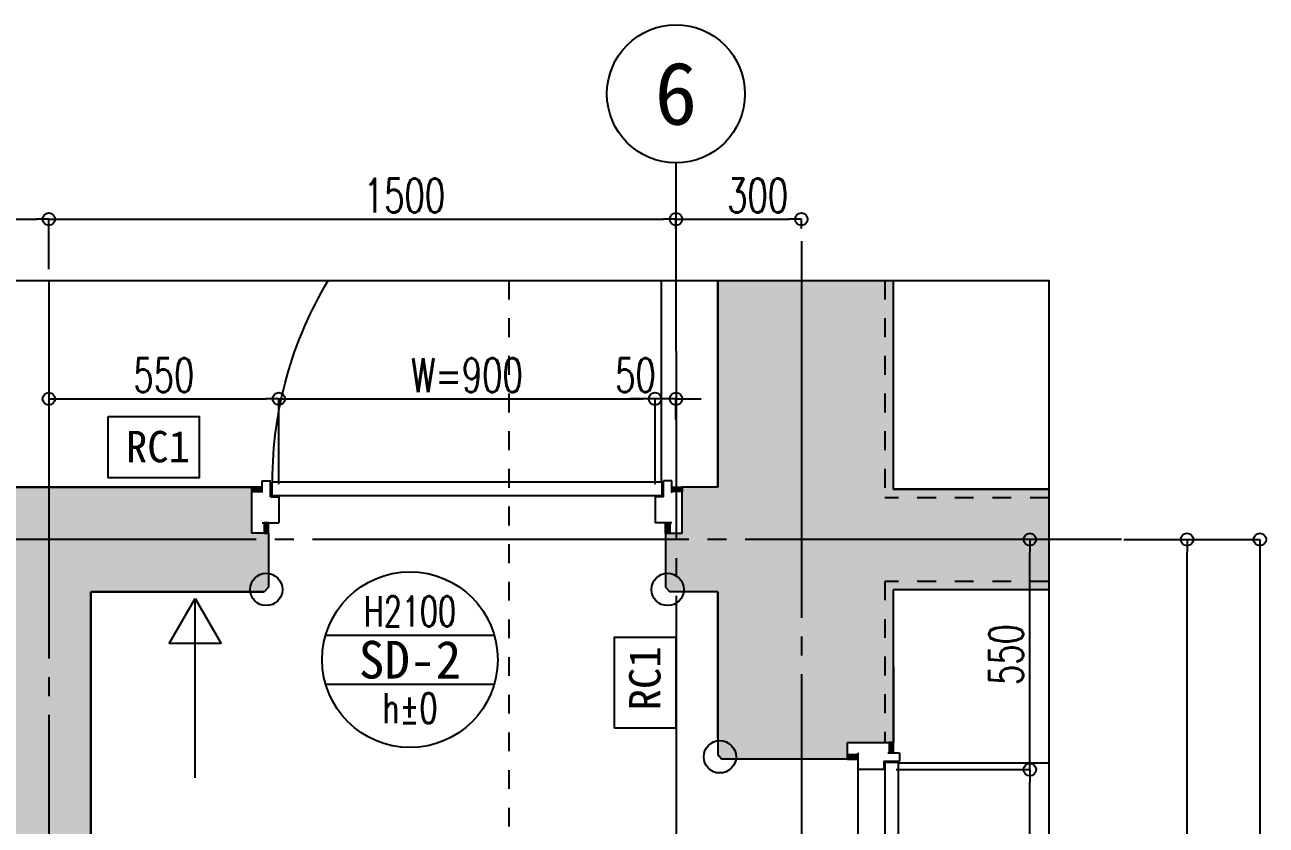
# Model space of a CAD drawing. Extents: x -229451 to 47804, y -161247 to 19812.
# Drawn here: x 5592 to 8561, y 10223 to 12136 of the extents above; entities that cross this region are included whole.
import ezdxf
from ezdxf.enums import TextEntityAlignment as Align

# ---------------------------------------------------------------- set-up
doc = ezdxf.new("R2010")
doc.units = 0
doc.header["$LTSCALE"] = 450
doc.linetypes.add('CENTER2', pattern=[2.3, 2, -0.1, 0.1, -0.1])
doc.linetypes.add('HIDDEN3', pattern=[0.2, 0.1, -0.1])
doc.layers.get('0').update_dxf_attribs({"linetype": 'CONTINUOUS'})
doc.layers.get('DEFPOINTS').update_dxf_attribs({"linetype": 'CONTINUOUS'})
doc.layers.add('E0_図面枠B_OFF', color=255, linetype='CONTINUOUS', plot=False)
for name, color, linetype in [('E6_面取り記号', 4, 'CONTINUOUS'), ('G1_ハッチング', 251, 'CONTINUOUS'), ('H寸法', 3, 'CONTINUOUS'), ('IA_通芯', 12, 'CENTER2'), ('IB_壁芯', 2, 'CENTER2'), ('IC1_寸法', 3, 'CONTINUOUS'), ('ID1_躯体', 7, 'CONTINUOUS'), ('ID2_構造体', 8, 'HIDDEN3'), ('ID7_打放し表示', 231, 'UTILDN'), ('JA5_壁仕上記号', 4, 'CONTINUOUS'), ('JA6_建具記号', 4, 'CONTINUOUS'), ('JJ1_建具', 1, 'CONTINUOUS'), ('JJ2_建具枠', 3, 'CONTINUOUS'), ('JK1_家具', 1, 'CONTINUOUS'), ('KA2_躯体見下線_梁点線', 8, 'HIDDEN3')]:
    doc.layers.add(name, color=color, linetype=linetype)
doc.styles.add('toda-A (0.7)', font='romans.shx', dxfattribs={"width": 0.7, "bigfont": 'extfont.shx'})
doc.styles.add('toda-G', font='')
doc.styles.get('toda-G').set_extended_font_data('MS Gothic')
doc.linetypes.add('UTILDN', pattern='A,5e-13,[130,ltypeshp.shx,S=0.45,R=0,X=0,Y=-0.45],0,-3', length=3)
doc.dimstyles.new('toda 1：30', dxfattribs={"dimscale": 30, "dimtxt": 2.7, "dimasz": 1, "dimexe": 0, "dimexo": 1, "dimgap": 0, "dimtad": 0, "dimdec": 3, "dimzin": 12, "dimdsep": 46, "dimtxsty": 'toda-A (0.7)', "dimblk": 'ORIGIN', "dimcen": 2.5, "dimclrd": 256, "dimclre": 256, "dimclrt": 7, "dimadec": 0, "dimazin": 0, "dimtfac": 1, "dimtdec": 3, "dimtix": 1, "dimtmove": 2, "dimatfit": 3, "dimldrblk": 'ORIGIN', "dimfxl": 0, "dimtvp": 0.7, "dimtolj": 1, "dimtzin": 0, "dimarcsym": 0})

# ---------------------------------------------------------------- blocks, each defined once
blk = doc.blocks.new('建具符号')
at = {"layer": 'JA6_建具記号'}
for p, q in [((-336.2, 97.2), (336.2, 97.2)), ((-336.2, -97.2), (336.2, -97.2))]:
    blk.add_line(p, q, dxfattribs=at)
blk.add_circle((0, 0), 350, dxfattribs=at)
at = {"layer": 'JA6_建具記号', "style": 'toda-A (0.7)', "width": 0.7}
for tag, p in [('開口高さ', (0, 192.8)), ('開口下端', (0, -192.8))]:
    blk.add_attdef(tag, text='', height=120, dxfattribs=at).set_placement(p, align=Align.MIDDLE)
at = {"layer": 'JA6_建具記号', "style": 'toda-G'}
blk.add_attdef('建具符号', text='', height=150, dxfattribs=at).set_placement((0, 0), align=Align.MIDDLE)
blk = doc.blocks.new('_Origin')
at = {"color": 0, "linetype": 'ByBlock', "lineweight": -2}
blk.add_line((0, 0), (-1, 0), dxfattribs=at)
blk.add_circle((0, 0), 0.5, dxfattribs=at)
blk = doc.blocks.new('*D63')
at = {"layer": 'DEFPOINTS', "color": 0, "transparency": 16777216}
for p in [(8190.5, 10905.9), (8371.9, 10905.9), (7669.3, 8675.9)]:
    blk.add_point(p, dxfattribs=at)
at = {"layer": 'H寸法', "linetype": 'CENTER2', "lineweight": -2, "transparency": 16777216}
for p, q in [((8220.5, 10905.9), (8371.9, 10905.9)), ((7699.3, 8675.9), (8371.9, 8675.9))]:
    blk.add_line(p, q, dxfattribs=at)
at = {"layer": 'H寸法', "lineweight": -2, "transparency": 16777216}
blk.add_line((8371.9, 8705.9), (8371.9, 10875.9), dxfattribs=at)
at = {"layer": 'H寸法', "lineweight": -2, "transparency": 16777216, "xscale": 30, "yscale": 30, "zscale": 30}
for p, rotation in [((8371.9, 10905.9), 90), ((8371.9, 8675.9), 270)]:
    blk.add_blockref('_Origin', p, dxfattribs=dict(at, rotation=rotation))
at = {"layer": 'H寸法', "color": 7, "transparency": 16777216, "insert": (8315.2, 9790.9), "char_height": 81, "attachment_point": 5, "rotation": 90, "style": 'toda-A (0.7)'}
blk.add_mtext('\\A1;2230', dxfattribs=at)
blk = doc.blocks.new('*D92')
at = {"layer": 'DEFPOINTS', "color": 0, "transparency": 16777216}
for p in [(7646.3, 10355.9), (7995.8, 10355.9), (7646.3, 9455.9)]:
    blk.add_point(p, dxfattribs=at)
at = {"layer": 'IC1_寸法', "lineweight": -2, "transparency": 16777216}
for p, q in [((7676.3, 10355.9), (7995.8, 10355.9)), ((7995.8, 9485.9), (7995.8, 10325.9)), ((7676.3, 9455.9), (7995.8, 9455.9))]:
    blk.add_line(p, q, dxfattribs=at)
at = {"layer": 'IC1_寸法', "lineweight": -2, "transparency": 16777216, "xscale": 30, "yscale": 30, "zscale": 30}
for p, rotation in [((7995.8, 10355.9), 90), ((7995.8, 9455.9), 270)]:
    blk.add_blockref('_Origin', p, dxfattribs=dict(at, rotation=rotation))
at = {"layer": 'IC1_寸法', "color": 7, "transparency": 16777216, "insert": (7939.1, 9905.9), "char_height": 81, "attachment_point": 5, "rotation": 90, "style": 'toda-A (0.7)'}
blk.add_mtext('\\A1;W=900', dxfattribs=at)
blk = doc.blocks.new('*D93')
at = {"layer": 'DEFPOINTS', "color": 0, "transparency": 16777216}
for p in [(7968.3, 10905.9), (7995.8, 10905.9), (7646.3, 10355.9)]:
    blk.add_point(p, dxfattribs=at)
at = {"layer": 'H寸法', "linetype": 'CENTER2', "lineweight": -2, "transparency": 16777216}
for p, q in [((7998.3, 10905.9), (7995.8, 10905.9)), ((7676.3, 10355.9), (7995.8, 10355.9))]:
    blk.add_line(p, q, dxfattribs=at)
at = {"layer": 'H寸法', "lineweight": -2, "transparency": 16777216}
blk.add_line((7995.8, 10385.9), (7995.8, 10875.9), dxfattribs=at)
at = {"layer": 'H寸法', "lineweight": -2, "transparency": 16777216, "xscale": 30, "yscale": 30, "zscale": 30}
for p, rotation in [((7995.8, 10905.9), 90), ((7995.8, 10355.9), 270)]:
    blk.add_blockref('_Origin', p, dxfattribs=dict(at, rotation=rotation))
at = {"layer": 'H寸法', "color": 7, "transparency": 16777216, "insert": (7939.1, 10630.9), "char_height": 81, "attachment_point": 5, "rotation": 90, "style": 'toda-A (0.7)'}
blk.add_mtext('\\A1;550', dxfattribs=at)
blk = doc.blocks.new('*D94')
at = {"layer": 'DEFPOINTS', "color": 0, "transparency": 16777216}
for p in [(5649.3, 11671.6), (4549.3, 11521.8), (5649.3, 11521.8)]:
    blk.add_point(p, dxfattribs=at)
at = {"layer": 'H寸法', "linetype": 'CENTER2', "lineweight": -2, "transparency": 16777216}
for p, q in [((4549.3, 11551.8), (4549.3, 11671.6)), ((5649.3, 11551.8), (5649.3, 11671.6))]:
    blk.add_line(p, q, dxfattribs=at)
at = {"layer": 'H寸法', "lineweight": -2, "transparency": 16777216}
blk.add_line((4579.3, 11671.6), (5619.3, 11671.6), dxfattribs=at)
at = {"layer": 'H寸法', "lineweight": -2, "transparency": 16777216, "xscale": 30, "yscale": 30, "zscale": 30, "rotation": 180}
blk.add_blockref('_Origin', (4549.3, 11671.6), dxfattribs=at)
at = {"layer": 'H寸法', "lineweight": -2, "transparency": 16777216, "xscale": 30, "yscale": 30, "zscale": 30}
blk.add_blockref('_Origin', (5649.3, 11671.6), dxfattribs=at)
at = {"layer": 'H寸法', "color": 7, "transparency": 16777216, "insert": (5034.2, 11728.3), "char_height": 81, "attachment_point": 5, "style": 'toda-A (0.7)'}
blk.add_mtext('\\A1;1100', dxfattribs=at)
blk = doc.blocks.new('*D95')
at = {"layer": 'DEFPOINTS', "color": 0, "transparency": 16777216}
for p in [(6199.3, 11242.1), (5649.3, 11218.3), (6199.3, 11007.9)]:
    blk.add_point(p, dxfattribs=at)
at = {"layer": 'H寸法', "linetype": 'CENTER2', "lineweight": -2, "transparency": 16777216}
for p, q in [((5649.3, 11248.3), (5649.3, 11242.1)), ((6199.3, 11037.9), (6199.3, 11242.1))]:
    blk.add_line(p, q, dxfattribs=at)
at = {"layer": 'H寸法', "lineweight": -2, "transparency": 16777216}
blk.add_line((5679.3, 11242.1), (6169.3, 11242.1), dxfattribs=at)
at = {"layer": 'H寸法', "lineweight": -2, "transparency": 16777216, "xscale": 30, "yscale": 30, "zscale": 30, "rotation": 180}
blk.add_blockref('_Origin', (5649.3, 11242.1), dxfattribs=at)
at = {"layer": 'H寸法', "lineweight": -2, "transparency": 16777216, "xscale": 30, "yscale": 30, "zscale": 30}
blk.add_blockref('_Origin', (6199.3, 11242.1), dxfattribs=at)
at = {"layer": 'H寸法', "color": 7, "transparency": 16777216, "insert": (5924.3, 11298.8), "char_height": 81, "attachment_point": 5, "style": 'toda-A (0.7)'}
blk.add_mtext('\\A1;550', dxfattribs=at)
blk = doc.blocks.new('*D96')
at = {"layer": 'DEFPOINTS', "color": 0, "transparency": 16777216}
for p in [(7099.3, 11242.1), (6199.3, 11007.9), (7099.3, 11007.9)]:
    blk.add_point(p, dxfattribs=at)
at = {"layer": 'IC1_寸法', "lineweight": -2, "transparency": 16777216}
for p, q in [((6199.3, 11037.9), (6199.3, 11242.1)), ((6229.3, 11242.1), (7069.3, 11242.1)), ((7099.3, 11037.9), (7099.3, 11242.1))]:
    blk.add_line(p, q, dxfattribs=at)
at = {"layer": 'IC1_寸法', "lineweight": -2, "transparency": 16777216, "xscale": 30, "yscale": 30, "zscale": 30, "rotation": 180}
blk.add_blockref('_Origin', (6199.3, 11242.1), dxfattribs=at)
at = {"layer": 'IC1_寸法', "lineweight": -2, "transparency": 16777216, "xscale": 30, "yscale": 30, "zscale": 30}
blk.add_blockref('_Origin', (7099.3, 11242.1), dxfattribs=at)
at = {"layer": 'IC1_寸法', "color": 7, "transparency": 16777216, "insert": (6649.3, 11298.8), "char_height": 81, "attachment_point": 5, "style": 'toda-A (0.7)'}
blk.add_mtext('\\A1;W=900', dxfattribs=at)
blk = doc.blocks.new('*D100')
at = {"layer": 'DEFPOINTS', "color": 0, "transparency": 16777216}
for p in [(8296.2, 10905.9), (8296.2, 8355.9), (8546.1, 8355.9)]:
    blk.add_point(p, dxfattribs=at)
at = {"layer": 'H寸法', "linetype": 'CENTER2', "lineweight": -2, "transparency": 16777216}
for p, q in [((8326.2, 10905.9), (8546.1, 10905.9)), ((8326.2, 8355.9), (8546.1, 8355.9))]:
    blk.add_line(p, q, dxfattribs=at)
at = {"layer": 'H寸法', "lineweight": -2, "transparency": 16777216}
blk.add_line((8546.1, 10875.9), (8546.1, 8385.9), dxfattribs=at)
at = {"layer": 'H寸法', "lineweight": -2, "transparency": 16777216, "xscale": 30, "yscale": 30, "zscale": 30}
for p, rotation in [((8546.1, 10905.9), 90), ((8546.1, 8355.9), 270)]:
    blk.add_blockref('_Origin', p, dxfattribs=dict(at, rotation=rotation))
at = {"layer": 'H寸法', "color": 7, "transparency": 16777216, "insert": (8489.4, 9630.9), "char_height": 81, "attachment_point": 5, "rotation": 90, "style": 'toda-A (0.7)'}
blk.add_mtext('\\A1;2550', dxfattribs=at)
blk = doc.blocks.new('通芯符号B')
at = {"layer": 'IA_通芯', "linetype": 'Continuous'}
blk.add_circle((0, 0), 275, dxfattribs=at)
at = {"layer": 'IA_通芯', "style": 'toda-G'}
blk.add_attdef('X02', text='', height=250, dxfattribs=at).set_placement((0, 0), align=Align.MIDDLE)
blk = doc.blocks.new('壁仕上記号Ｓ')
at = {"layer": 'JA5_壁仕上記号'}
blk.add_lwpolyline([(-99.3, 60.2), (82.2, 60.2), (82.2, -62.1), (-99.3, -62.1)], close=True, dxfattribs=at)
at = {"layer": 'JA5_壁仕上記号', "style": 'toda-G'}
blk.add_attdef('壁仕上符号', text='', height=135, dxfattribs=at).set_placement((0, 0), align=Align.MIDDLE)
blk = doc.blocks.new('*D471')
at = {"layer": 'DEFPOINTS', "color": 0, "transparency": 16777216}
for p in [(7149.3, 11671.6), (7149.3, 11659.3), (5649.3, 11521.8)]:
    blk.add_point(p, dxfattribs=at)
at = {"layer": 'H寸法', "linetype": 'CENTER2', "lineweight": -2, "transparency": 16777216}
for p, q in [((5649.3, 11551.8), (5649.3, 11671.6)), ((7149.3, 11689.3), (7149.3, 11671.6))]:
    blk.add_line(p, q, dxfattribs=at)
at = {"layer": 'H寸法', "lineweight": -2, "transparency": 16777216}
blk.add_line((5679.3, 11671.6), (7119.3, 11671.6), dxfattribs=at)
at = {"layer": 'H寸法', "lineweight": -2, "transparency": 16777216, "xscale": 30, "yscale": 30, "zscale": 30, "rotation": 180}
blk.add_blockref('_Origin', (5649.3, 11671.6), dxfattribs=at)
at = {"layer": 'H寸法', "lineweight": -2, "transparency": 16777216, "xscale": 30, "yscale": 30, "zscale": 30}
blk.add_blockref('_Origin', (7149.3, 11671.6), dxfattribs=at)
at = {"layer": 'H寸法', "color": 7, "transparency": 16777216, "insert": (6499.8, 11728.2), "char_height": 81, "attachment_point": 5, "style": 'toda-A (0.7)'}
blk.add_mtext('\\A1;1500', dxfattribs=at)
blk = doc.blocks.new('*D472')
at = {"layer": 'DEFPOINTS', "color": 0, "transparency": 16777216}
for p in [(7449.3, 11671.6), (7149.3, 11619), (7449.3, 11619)]:
    blk.add_point(p, dxfattribs=at)
at = {"layer": 'H寸法', "linetype": 'CENTER2', "lineweight": -2, "transparency": 16777216}
for p, q in [((7149.3, 11649), (7149.3, 11671.6)), ((7449.3, 11649), (7449.3, 11671.6))]:
    blk.add_line(p, q, dxfattribs=at)
at = {"layer": 'H寸法', "lineweight": -2, "transparency": 16777216}
blk.add_line((7179.3, 11671.6), (7419.3, 11671.6), dxfattribs=at)
at = {"layer": 'H寸法', "lineweight": -2, "transparency": 16777216, "xscale": 30, "yscale": 30, "zscale": 30, "rotation": 180}
blk.add_blockref('_Origin', (7149.3, 11671.6), dxfattribs=at)
at = {"layer": 'H寸法', "lineweight": -2, "transparency": 16777216, "xscale": 30, "yscale": 30, "zscale": 30}
blk.add_blockref('_Origin', (7449.3, 11671.6), dxfattribs=at)
at = {"layer": 'H寸法', "color": 7, "transparency": 16777216, "insert": (7344.7, 11728.3), "char_height": 81, "attachment_point": 5, "style": 'toda-A (0.7)'}
blk.add_mtext('\\A1;300', dxfattribs=at)
blk = doc.blocks.new('*D529')
at = {"layer": 'DEFPOINTS', "color": 0, "transparency": 16777216}
for p in [(7099.3, 11242.1), (7099.3, 11162.9), (7149.3, 11162.9)]:
    blk.add_point(p, dxfattribs=at)
at = {"layer": 'H寸法', "lineweight": -2, "transparency": 16777216}
for p, q in [((7069.3, 11242.1), (7039.3, 11242.1)), ((7149.3, 11242.1), (7099.3, 11242.1)), ((7179.3, 11242.1), (7209.3, 11242.1))]:
    blk.add_line(p, q, dxfattribs=at)
at = {"layer": 'H寸法', "linetype": 'CENTER2', "lineweight": -2, "transparency": 16777216}
for p, q in [((7099.3, 11192.9), (7099.3, 11242.1)), ((7149.3, 11192.9), (7149.3, 11242.1))]:
    blk.add_line(p, q, dxfattribs=at)
at = {"layer": 'H寸法', "lineweight": -2, "transparency": 16777216, "xscale": 30, "yscale": 30, "zscale": 30}
blk.add_blockref('_Origin', (7099.3, 11242.1), dxfattribs=at)
at = {"layer": 'H寸法', "lineweight": -2, "transparency": 16777216, "xscale": 30, "yscale": 30, "zscale": 30, "rotation": 180}
blk.add_blockref('_Origin', (7149.3, 11242.1), dxfattribs=at)
at = {"layer": 'H寸法', "color": 7, "transparency": 16777216, "insert": (7052.3, 11298.8), "char_height": 81, "attachment_point": 5, "style": 'toda-A (0.7)'}
blk.add_mtext('\\A1;50', dxfattribs=at)

msp = doc.modelspace()

# ---------------------------------------------------------------- hatches: boundary and pattern name
at = {"layer": 'G1_ハッチング'}
for points in [[(8041.3938, 11025.7417), (7669.2644, 11025.8917), (7669.2644, 11524.761), (7249.2644, 11524.611), (7249.2644, 11030.7417), (7164.2884, 11030.7417), (7164.2884, 10920.7417), (7124.2884, 10920.7417), (7124.2884, 10791.8449), (7134.374, 10780.7417), (7249.2644, 10780.7417), (7249.2644, 10391.8449), (7259.35, 10380.7417), (7559.2644, 10380.7417), (7559.2644, 10420.7417), (7669.2644, 10420.7417), (7669.2644, 10785.7417), (8041.3938, 10785.8917)], [(6174.2884, 10920.7417), (6134.2884, 10920.7417), (6134.2884, 11030.7417), (4399.2644, 11030.7417), (4399.2644, 10670.7417), (4509.2644, 10670.7417), (4509.2644, 10630.7417), (4639.1788, 10630.7417), (4649.2644, 10641.8449), (4649.2644, 10780.7417), (5549.2644, 10780.7417), (5549.2644, 5386.8449), (5559.35, 5375.7417), (5739.1788, 5375.7417), (5749.2644, 5386.8449), (5749.2644, 10780.7417), (6164.2028, 10780.7417), (6174.2884, 10791.8449)]]:
    msp.add_hatch(color=256, dxfattribs=at).paths.add_polyline_path(points)
at = {"layer": 'JJ2_建具枠'}
h = msp.add_hatch(dxfattribs=at)
h.set_pattern_fill('ANSI37', color=256, scale=30, angle=180)
h.set_pattern_definition([(225, (117319.5532, 11716.58), (2.65165043, -2.65165043), []), (315, (117319.5532, 11716.58), (2.65165043, 2.65165043), [])])
h.paths.add_polyline_path([(6134.2639, 11030.8917), (6159.2639, 11030.8917), (6159.2639, 11020.8917), (6134.2639, 11020.8917)])
h = msp.add_hatch(dxfattribs=at)
h.set_pattern_fill('ANSI37', color=256, scale=30, angle=180)
h.set_pattern_definition([(225, (117953.8086, 11716.5553), (2.65165043, -2.65165043), []), (315, (117953.8086, 11716.5553), (2.65165043, 2.65165043), [])])
h.paths.add_polyline_path([(7164.2639, 11030.8672), (7139.2639, 11030.8672), (7139.2639, 11020.8672), (7164.2639, 11020.8672)])
h = msp.add_hatch(dxfattribs=at)
h.set_pattern_fill('ANSI37', color=256, scale=30, angle=90)
h.set_pattern_definition([(135, (8846.1916, -102040.637), (-2.65165043, -2.65165043), []), (225, (8846.1916, -102040.637), (2.65165043, -2.65165043), [])])
h.paths.add_polyline_path([(6164.2639, 10920.8917), (6164.2639, 10945.8917), (6174.2639, 10945.8917), (6174.2639, 10920.8917)])
h = msp.add_hatch(dxfattribs=at)
h.set_pattern_fill('ANSI37', color=256, scale=30, angle=90)
h.set_pattern_definition([(135, (9480.447, -102040.6615), (-2.65165043, -2.65165043), []), (225, (9480.447, -102040.6615), (2.65165043, -2.65165043), [])])
h.paths.add_polyline_path([(7134.2639, 10920.8672), (7134.2639, 10945.8672), (7124.2639, 10945.8672), (7124.2639, 10920.8672)])
h = msp.add_hatch(dxfattribs=at)
h.set_pattern_fill('ANSI37', color=256, scale=30, angle=90)
h.set_pattern_definition([(135, (8354.977, -100764.3976), (-2.65165043, -2.65165043), []), (225, (8354.977, -100764.3976), (2.65165043, -2.65165043), [])])
h.paths.add_polyline_path([(7669.2889, 10420.8917), (7669.2889, 10395.8917), (7659.2889, 10395.8917), (7659.2889, 10420.8917)])
h = msp.add_hatch(dxfattribs=at)
h.set_pattern_fill('ANSI37', color=256, scale=30)
h.set_pattern_definition([(45, (-105402.24, 7708.964), (-2.65165043, 2.65165043), []), (135, (-105402.24, 7708.964), (-2.65165043, -2.65165043), [])])
h.paths.add_polyline_path([(7559.2889, 10390.8917), (7584.2889, 10390.8917), (7584.2889, 10380.8917), (7559.2889, 10380.8917)])

# ---------------------------------------------------------------- linework, layer by layer
at = {"layer": 'E0_図面枠B_OFF'}
msp.add_lwpolyline([(3513.4892, 11524.761), (8041.3938, 11524.761), (8041.3938, 3665.6805), (3513.4892, 3665.6805)], close=True, dxfattribs=at)
at = {"layer": 'E6_面取り記号'}
for centre in [(6169.2456, 10786.4433), (7129.3312, 10786.4433), (7254.3072, 10386.4433)]:
    msp.add_circle(centre, 38.658, dxfattribs=at)
at = {"layer": 'IA_通芯'}
msp.add_line((7149.2644, 11806.1826), (7151.5368, 3184.047), dxfattribs=at)
at = {"layer": 'IB_壁芯'}
for p, q in [((7449.2644, 11619.0027), (7449.2644, 8832.1855)), ((5649.2644, 11521.8058), (5649.2644, 5340.1278)), ((8215.1158, 10905.8917), (3986.3841, 10905.8917))]:
    msp.add_line(p, q, dxfattribs=at)
at = {"layer": 'IC1_寸法'}
for points in [[(6182.2639, 11042.8672), (6182.2639, 11010.8672), (7116.2639, 11010.8672), (7116.2639, 11042.8672)], [(7681.2644, 10372.8917), (7649.2644, 10372.8917), (7649.2644, 9438.8917), (7681.2644, 9438.8917)]]:
    msp.add_lwpolyline(points, close=True, dxfattribs=at)
at = {"layer": 'ID1_躯体'}
for p, q in [((7249.2644, 11524.761), (7249.2644, 11030.8917)), ((7669.2644, 11524.761), (7669.2644, 11025.8917)), ((6134.2884, 11030.8917), (4399.2644, 11030.8917)), ((6134.2884, 11030.8917), (6134.2884, 10920.8917)), ((7249.2644, 11030.8917), (7164.2884, 11030.8917)), ((7164.2884, 10920.8917), (7164.2884, 11030.8917)), ((8041.3938, 11025.8917), (7669.2644, 11025.8917)), ((5749.2644, 5386.9949), (5749.2644, 10780.8917)), ((5749.2644, 10780.8917), (6164.2028, 10780.8917)), ((6164.2028, 10780.8917), (5749.2644, 10780.8917)), ((6174.2884, 10791.9949), (6164.2028, 10780.8917)), ((7124.2884, 10791.9949), (7134.374, 10780.8917)), ((7249.2644, 10780.8917), (7134.374, 10780.8917)), ((7249.2644, 10780.8917), (7249.2644, 10391.9949)), ((7669.2644, 10785.8917), (7669.2644, 10420.8917)), ((8041.3938, 10785.8917), (7669.2644, 10785.8917)), ((7559.2644, 10420.8917), (7669.2644, 10420.8917)), ((7559.2644, 10380.8917), (7559.2644, 10420.8917)), ((7249.2644, 10391.9949), (7259.35, 10380.8917)), ((7559.2644, 10380.8917), (7259.35, 10380.8917))]:
    msp.add_line(p, q, dxfattribs=at)
at = {"layer": 'ID1_躯体', "extrusion": (1.22465e-16, -2.24964e-32, -1)}
for q in [(6134.2884, 10920.8917), (6174.2884, 10791.9949)]:
    msp.add_line((6174.2884, 10920.8917), q, dxfattribs=at)
at = {"layer": 'ID1_躯体', "extrusion": (-1.22465e-16, -2.24964e-32, -1)}
for q in [(7124.2884, 10791.9949), (7164.2884, 10920.8917)]:
    msp.add_line((7124.2884, 10920.8917), q, dxfattribs=at)
at = {"layer": 'ID2_構造体'}
for p, q in [((7649.2644, 11524.761), (7649.2644, 11005.8917)), ((8041.3938, 11005.8917), (7649.2644, 11005.8917)), ((7649.2644, 10805.8917), (7649.2644, 10420.8917)), ((8041.3938, 10805.8917), (7649.2644, 10805.8917))]:
    msp.add_line(p, q, dxfattribs=at)
at = {"layer": 'ID7_打放し表示', "ltscale": 0.1}
for p, q in [((7249.2644, 11030.8917), (7249.2644, 11524.761)), ((7669.2644, 11524.761), (7669.2644, 11025.8917)), ((4399.2644, 11030.8917), (6139.2644, 11030.8917)), ((7669.2644, 11025.8917), (8041.3938, 11025.8917)), ((5749.2644, 10780.8917), (5749.2644, 5386.9949)), ((6164.2028, 10780.8917), (5749.2644, 10780.8917)), ((7249.2644, 10430.8917), (7249.2644, 10780.8917)), ((7669.2644, 10785.8917), (7669.2889, 10420.8917)), ((8041.3938, 10785.8688), (7669.2644, 10785.8688))]:
    msp.add_line(p, q, dxfattribs=at)
at = {"layer": 'JJ1_建具'}
msp.add_lwpolyline([(6184.2884, 11045.8917), (6184.2884, 11045.8917), (6184.2884, 11045.8917, -0.136105004), (6317.6451, 11524.761, -0.136105004)], format="xyb", dxfattribs=at)
for points in [[(7114.2884, 11524.761), (7114.2884, 11044.8917)], [(8041.3938, 10370.8917), (7683.2644, 10370.8917)]]:
    msp.add_lwpolyline(points, dxfattribs=at)
at = {"layer": 'JJ2_建具枠'}
for p, q in [((6159.2639, 11045.8917), (6179.2639, 11045.8917)), ((6159.2639, 11017.8917), (6159.2639, 11045.8917)), ((6179.2639, 11007.8917), (6179.2639, 11045.8917)), ((7119.2639, 11007.8672), (7119.2639, 11045.8672)), ((7139.2639, 11045.8672), (7119.2639, 11045.8672)), ((7139.2639, 11017.8672), (7139.2639, 11045.8672)), ((6179.2639, 11007.8917), (6199.2639, 11007.8917)), ((6199.2639, 11007.8917), (6199.2639, 10945.8917)), ((7099.2639, 11007.8672), (7099.2639, 10945.8672)), ((7119.2639, 11007.8672), (7099.2639, 11007.8672)), ((6159.2639, 10945.8917), (6199.2639, 10945.8917)), ((7139.2639, 10945.8672), (7099.2639, 10945.8672)), ((7584.2889, 10395.8917), (7584.2889, 10355.8917)), ((7656.2889, 10395.8917), (7684.2889, 10395.8917)), ((7684.2889, 10395.8917), (7684.2889, 10375.8917)), ((7646.2889, 10375.8917), (7646.2889, 10355.8917)), ((7646.2889, 10375.8917), (7684.2889, 10375.8917)), ((7584.2889, 10355.8917), (7584.2644, 9455.8917)), ((7646.2889, 10355.8917), (7584.2889, 10355.8917))]:
    msp.add_line(p, q, dxfattribs=at)
for points in [[(6159.2639, 11030.8917), (6134.2639, 11030.8917), (6134.2639, 11020.8917), (6159.2639, 11020.8917)], [(7139.2639, 11030.8672), (7164.2639, 11030.8672), (7164.2639, 11020.8672), (7139.2639, 11020.8672)], [(6164.2639, 10945.8917), (6164.2639, 10920.8917), (6174.2639, 10920.8917), (6174.2639, 10945.8917)], [(7134.2639, 10945.8672), (7134.2639, 10920.8672), (7124.2639, 10920.8672), (7124.2639, 10945.8672)], [(7669.2889, 10395.8917), (7669.2889, 10420.8917), (7659.2889, 10420.8917), (7659.2889, 10395.8917)], [(7584.2889, 10390.8917), (7559.2889, 10390.8917), (7559.2889, 10380.8917), (7584.2889, 10380.8917)]]:
    msp.add_lwpolyline(points, close=True, dxfattribs=at)
at = {"layer": 'JK1_家具', "ltscale": 6.5}
for p, q in [((5936.9538, 10657.1605), (5999.2639, 10765.1158)), ((5999.2639, 10336.1158), (5999.2639, 10765.1158)), ((5999.2639, 10765.1158), (6061.5741, 10657.1605)), ((6061.5741, 10657.1605), (5936.9538, 10657.1605))]:
    msp.add_line(p, q, dxfattribs=at)
at = {"layer": 'KA2_躯体見下線_梁点線'}
msp.add_line((6749.2644, 11524.761), (6749.2644, 8855.8917), dxfattribs=at)

# ---------------------------------------------------------------- block references
at = {"layer": 'IA_通芯', "xscale": 0.6, "yscale": 0.6, "zscale": 0.6}
msp.add_blockref('通芯符号B', (7149.2644, 11971.1826), dxfattribs=at).add_auto_attribs({'X02': '6'})
at = {"layer": 'JA5_壁仕上記号'}
ref = msp.add_blockref('壁仕上記号Ｓ', (5910.0698, 11128.0237), dxfattribs=dict(at, xscale=1.2, yscale=1.2, zscale=1.2))
ref.add_attrib('壁仕上符号', 'RC1', dxfattribs={"height": 75, "style": 'toda-G'}).set_placement((5910.0698, 11128.0237), align=Align.MIDDLE)
ref = msp.add_blockref('壁仕上記号Ｓ', (7074.8023, 10573.9488), dxfattribs=dict(at, xscale=1.2, yscale=1.2, zscale=1.2, rotation=90))
ref.add_attrib('壁仕上符号', 'RC1', dxfattribs={"height": 75, "rotation": 90, "style": 'toda-G'}).set_placement((7074.8023, 10573.9488), align=Align.MIDDLE)
at = {"layer": 'JA6_建具記号', "xscale": 0.6000000000000005, "yscale": 0.6000000000000005, "zscale": 0.6000000000000005}
msp.add_blockref('建具符号', (6513.0685, 10618.6), dxfattribs=at).add_auto_attribs({'開口高さ': 'H2100', '建具符号': 'SD-2', '開口下端': 'h±0'})

# ---------------------------------------------------------------- dimensions: what is measured, and where the dimension line sits
at = {"layer": 'H寸法'}
for base, p1, p2, picture, middle in [((5649.2644, 11671.605), (4549.2644, 11521.8058), (5649.2644, 11521.8058), '*D94', (5034.2465, 11728.305)), ((7149.2644, 11671.605), (5649.2644, 11521.8058), (7149.2644, 11659.286), '*D471', (6499.7559, 11728.228)), ((7449.2644, 11671.605), (7149.2644, 11619.0027), (7449.2644, 11619.0027), '*D472', (7344.7322, 11728.305)), ((7099.26395, 11242.126), (7149.26443, 11162.94548), (7099.26395, 11162.94548), '*D529', (7052.34848, 11298.826))]:
    dim = msp.add_linear_dim(base=base, p1=p1, p2=p2, dimstyle='toda 1：30', override={"dimfxl": 0}, dxfattribs=at)
    dim.commit()
    dim.dimension.update_dxf_attribs({"geometry": picture, "text_midpoint": middle, "dimtype": 160})
dim = msp.add_linear_dim(base=(6199.26395, 11242.126), p1=(5649.26443, 11218.31979), p2=(6199.26395, 11007.89172), dimstyle='toda 1：30', override={"dimfxl": 0}, dxfattribs=at)
dim.commit()
dim.dimension.update_dxf_attribs({"geometry": '*D95', "text_midpoint": (5924.26419, 11298.826)})
for base, p1, p2, picture, middle in [((7995.7775, 10905.8917), (7646.2889, 10355.8917), (7968.2739, 10905.8917), '*D93', (7939.0775, 10630.8917)), ((8371.8725, 10905.8917), (7669.2644, 8675.8917), (8190.477, 10905.8917), '*D63', (8315.1725, 9790.8917)), ((8546.1251, 8355.8917), (8296.1747, 10905.8917), (8296.1747, 8355.8917), '*D100', (8489.4251, 9630.8917))]:
    dim = msp.add_linear_dim(base=base, p1=p1, p2=p2, angle=90, dimstyle='toda 1：30', override={"dimfxl": 0}, dxfattribs=at)
    dim.commit()
    dim.dimension.update_dxf_attribs({"geometry": picture, "text_midpoint": middle})
at = {"layer": 'IC1_寸法'}
dim = msp.add_linear_dim(base=(7099.2639, 11242.126), p1=(6199.2639, 11007.8917), p2=(7099.2639, 11007.8672), dimstyle='toda 1：30', override={"dimpost": 'W=<>'}, dxfattribs=at)
dim.commit()
dim.dimension.update_dxf_attribs({"geometry": '*D96', "text_midpoint": (6649.2639, 11298.826)})
dim = msp.add_linear_dim(base=(7995.7775, 10355.8917), p1=(7646.2644, 9455.8917), p2=(7646.2889, 10355.8917), angle=90, dimstyle='toda 1：30', override={"dimpost": 'W=<>'}, dxfattribs=at)
dim.commit()
dim.dimension.update_dxf_attribs({"geometry": '*D92', "text_midpoint": (7939.0775, 9905.8917)})

doc.saveas('drawing.dxf')
